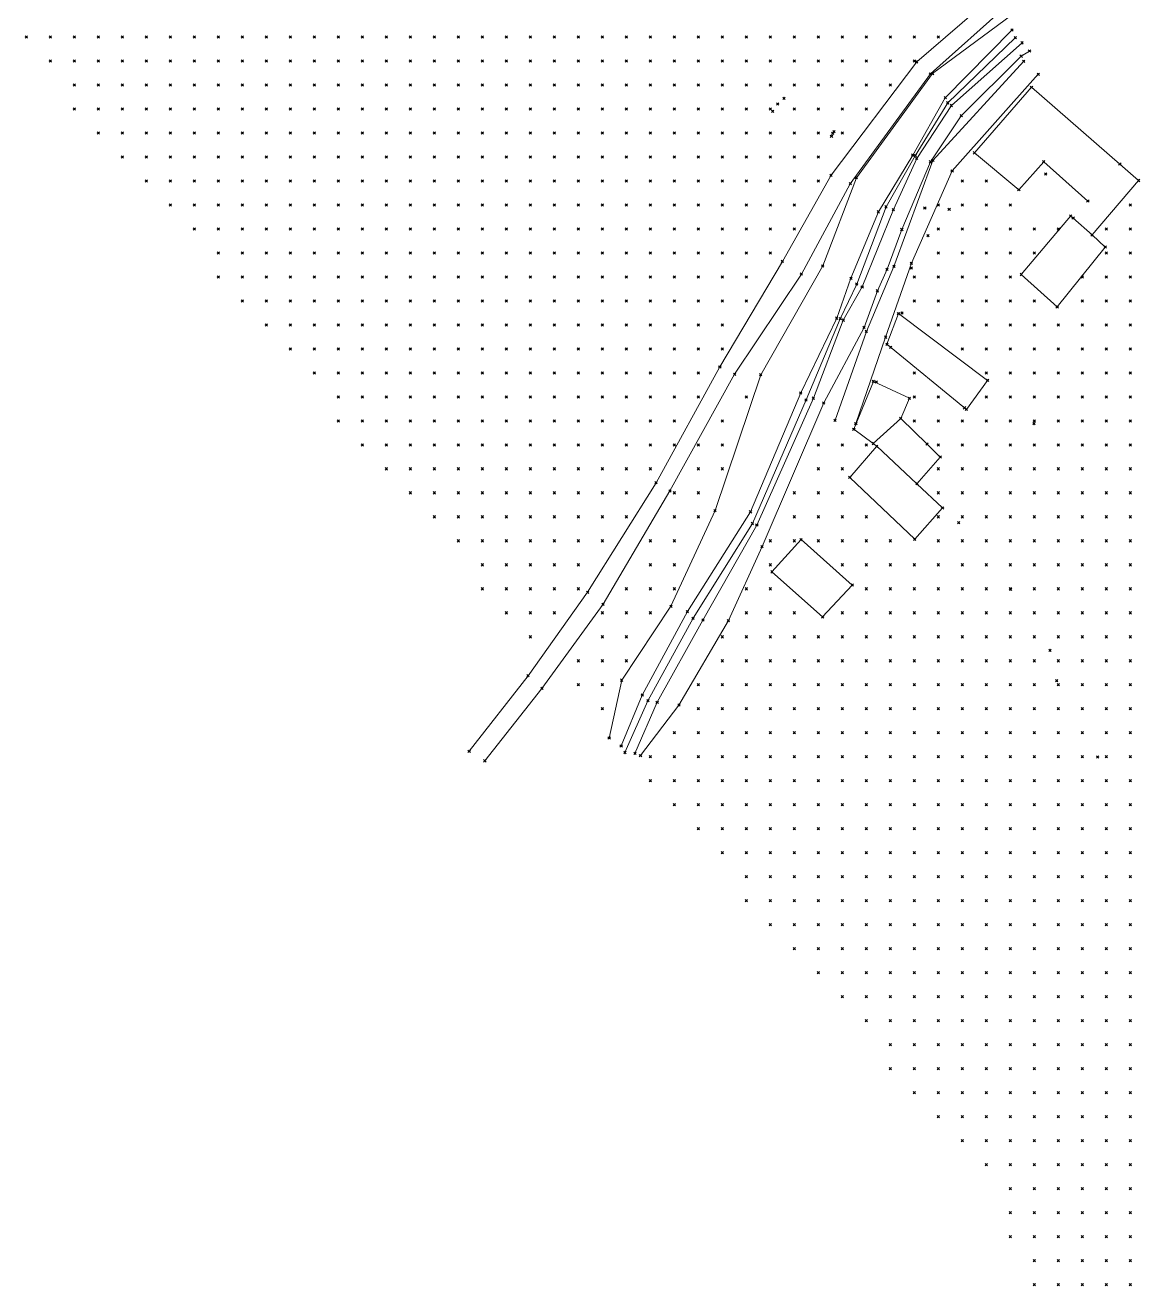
# Model space of a CAD drawing. Header units: metres. Extents: x 441556 to 446409, y 432338 to 461058.
# Drawn here: x 441776.9 to 441916.2, y 459136.4 to 459294 of the extents above; entities that cross this region are included whole.
import ezdxf

# ---------------------------------------------------------------- set-up
doc = ezdxf.new("R2010")
doc.units = ezdxf.units.M
doc.header["$MEASUREMENT"] = 0
doc.header["$PDMODE"] = 35
doc.header["$PDSIZE"] = 0.15
for name, color, linetype, lineweight in [('DTM-BRE-RevN_GRP_CONSTRUCTIE', 2, 'Continuous', 0), ('DTM-BRE-RevN_GRP_DRUM PIATRA', 2, 'Continuous', 0), ('DTM-BRE-RevN_GRP_FIRUL APEI', 2, 'Continuous', 0), ('DTM-BRE-RevN_GRP_RAU', 2, 'Continuous', 0), ('DTM-BRE-RevN_GRP_TALUZ SUS', 2, 'Continuous', 0), ('DTM-NOK-RevN_LIDAR_co_lidar', 91, 'Continuous', 0), ('DTM-NOK-RevN_RTK', 32, 'Continuous', 0)]:
    doc.layers.add(name, color=color, linetype=linetype, lineweight=lineweight)

msp = doc.modelspace()

# ---------------------------------------------------------------- linework, layer by layer
at = {"layer": 'DTM-BRE-RevN_GRP_CONSTRUCTIE'}
for p, q in [((441902.661, 459286.263, 393.711), (441895.534, 459278.07, 394.149)), ((441913.699, 459276.662, 394.751), (441902.661, 459286.263, 393.711)), ((441895.534, 459278.07, 394.149), (441901.08, 459273.465, 395.566)), ((441901.08, 459273.465, 395.566), (441904.197, 459276.953, 395.636)), ((441904.197, 459276.953, 395.636), (441909.705, 459272.041, 395.466)), ((441913.699, 459276.662, 394.751), (441916.043, 459274.612, 395.371)), ((441916.043, 459274.612, 395.371), (441910.229, 459267.803, 397.322)), ((441901.385, 459262.857, 396.28), (441907.553, 459270.164, 395.339)), ((441907.553, 459270.164, 395.339), (441907.866, 459269.916, 395.432)), ((441907.866, 459269.916, 395.432), (441910.229, 459267.803, 397.322)), ((441910.229, 459267.803, 397.322), (441911.879, 459266.296, 397.307)), ((441911.879, 459266.296, 397.307), (441905.864, 459258.802, 397.43)), ((441905.864, 459258.802, 397.43), (441901.385, 459262.857, 396.28)), ((441886.037, 459257.977, 395.687), (441884.586, 459254.145, 395.832)), ((441897.172, 459249.621, 397.051), (441886.037, 459257.977, 395.687)), ((441884.586, 459254.145, 395.832), (441894.529, 459246, 398.34)), ((441880.458, 459243.515, 396.451), (441882.898, 459249.491, 395.927)), ((441882.898, 459249.491, 395.927), (441887.406, 459247.387, 396.379)), ((441894.529, 459246, 398.34), (441897.172, 459249.621, 397.051)), ((441887.406, 459247.387, 396.379), (441886.321, 459244.866, 396.798)), ((441886.321, 459244.866, 396.798), (441882.891, 459241.729, 397.291)), ((441889.612, 459241.655, 396.624), (441886.321, 459244.866, 396.798)), ((441882.891, 459241.729, 397.291), (441880.458, 459243.515, 396.451)), ((441879.958, 459237.498, 397.394), (441883.32, 459241.394, 397.291)), ((441882.891, 459241.729, 397.291), (441883.32, 459241.394, 397.291)), ((441883.32, 459241.394, 397.291), (441888.34, 459236.703, 398.812)), ((441891.265, 459240.045, 398.534), (441889.612, 459241.655, 396.624)), ((441888.34, 459236.703, 398.812), (441891.265, 459240.045, 398.534)), ((441888.07, 459229.761, 398.292), (441879.958, 459237.498, 397.394)), ((441888.34, 459236.703, 398.812), (441891.535, 459233.684, 399.284)), ((441891.535, 459233.684, 399.284), (441888.07, 459229.761, 398.292)), ((441870.225, 459225.687, 398.015), (441873.865, 459229.711, 398.145)), ((441873.865, 459229.711, 398.145), (441880.258, 459224.032, 399.165)), ((441876.545, 459220.057, 400.881), (441870.225, 459225.687, 398.015)), ((441880.258, 459224.032, 399.165), (441876.545, 459220.057, 400.881))]:
    msp.add_line(p, q, dxfattribs=at)
at = {"layer": 'DTM-BRE-RevN_GRP_DRUM PIATRA'}
for p, q in [((441898.611, 459298.332, 394.875), (441888.323, 459289.446, 396.45)), ((441899.76, 459296.603, 394.634), (441890.032, 459287.936, 396.16)), ((441888.323, 459289.446, 396.45), (441877.61, 459275.27, 398.169)), ((441890.328, 459277.127, 394.668), (441901.695, 459289.523, 394.005)), ((441890.032, 459287.936, 396.16), (441880.012, 459274.211, 397.987)), ((441892.747, 459275.809, 394.603), (441903.511, 459287.899, 393.953)), ((441885.464, 459263.866, 395.267), (441890.328, 459277.127, 394.668)), ((441877.61, 459275.27, 398.169), (441871.529, 459264.504, 399.289)), ((441887.655, 459264.267, 395.263), (441892.747, 459275.809, 394.603)), ((441880.012, 459274.211, 397.987), (441873.901, 459262.923, 399.106)), ((441871.529, 459264.504, 399.289), (441863.713, 459251.31, 400.812)), ((441884.429, 459255.029, 395.87), (441887.655, 459264.267, 395.263)), ((441873.901, 459262.923, 399.106), (441865.557, 459250.387, 400.577)), ((441882.026, 459255.749, 395.711), (441885.464, 459263.866, 395.267)), ((441878.11, 459244.639, 396.653), (441882.026, 459255.749, 395.711)), ((441880.707, 459244.219, 396.87), (441884.429, 459255.029, 395.87)), ((441863.713, 459251.31, 400.812), (441855.743, 459236.836, 401.42)), ((441865.557, 459250.387, 400.577), (441857.479, 459235.807, 401.185)), ((441855.743, 459236.836, 401.42), (441847.184, 459223.136, 402.894)), ((441857.479, 459235.807, 401.185), (441849.124, 459221.636, 402.884)), ((441847.184, 459223.136, 402.894), (441839.747, 459212.694, 404.502)), ((441849.124, 459221.636, 402.884), (441841.469, 459211.113, 404.376)), ((441839.747, 459212.694, 404.502), (441832.379, 459203.253, 405.74)), ((441841.469, 459211.113, 404.376), (441834.338, 459202.061, 405.548))]:
    msp.add_line(p, q, dxfattribs=at)
at = {"layer": 'DTM-BRE-RevN_GRP_FIRUL APEI'}
for p, q in [((441900.631, 459292.454, 393.302), (441892.194, 459284.321, 393.676)), ((441892.194, 459284.321, 393.676), (441888.138, 459277.711, 393.831)), ((441888.138, 459277.711, 393.831), (441884.481, 459271.321, 393.691)), ((441884.481, 459271.321, 393.691), (441880.821, 459261.663, 394.354)), ((441880.821, 459261.663, 394.354), (441878.769, 459257.335, 395.19)), ((441878.769, 459257.335, 395.19), (441874.48, 459247.172, 394.61)), ((441874.48, 459247.172, 394.61), (441867.786, 459231.732, 395.086)), ((441867.786, 459231.732, 395.086), (441860.372, 459219.881, 396.561)), ((441860.372, 459219.881, 396.561), (441854.719, 459209.575, 397.244)), ((441854.719, 459209.575, 397.244), (441851.843, 459203.102, 397.738))]:
    msp.add_line(p, q, dxfattribs=at)
at = {"layer": 'DTM-BRE-RevN_GRP_RAU'}
for p, q in [((441900.212, 459293.421, 393.328), (441891.886, 459284.961, 393.674)), ((441901.487, 459291.822, 393.348), (441892.649, 459283.992, 393.813)), ((441891.886, 459284.961, 393.674), (441887.819, 459277.792, 393.761)), ((441892.649, 459283.992, 393.813), (441888.311, 459277.38, 393.87)), ((441887.819, 459277.792, 393.761), (441883.523, 459270.691, 394.051)), ((441888.311, 459277.38, 393.87), (441885.396, 459270.978, 393.919)), ((441883.523, 459270.691, 394.051), (441880.098, 459262.386, 394.403)), ((441885.396, 459270.978, 393.919), (441881.497, 459261.309, 394.292)), ((441880.098, 459262.386, 394.403), (441878.318, 459257.402, 395.224)), ((441881.497, 459261.309, 394.292), (441879.144, 459257.155, 395.208)), ((441878.318, 459257.402, 395.224), (441873.822, 459248.049, 394.705)), ((441879.144, 459257.155, 395.208), (441875.401, 459247.403, 394.744)), ((441873.822, 459248.049, 394.705), (441867.538, 459233.188, 395.152)), ((441875.401, 459247.403, 394.744), (441868.333, 459231.537, 395.18)), ((441867.538, 459233.188, 395.152), (441859.661, 459220.723, 396.603)), ((441868.333, 459231.537, 395.18), (441861.603, 459219.654, 396.589)), ((441859.661, 459220.723, 396.603), (441854.011, 459210.275, 397.393)), ((441861.603, 459219.654, 396.589), (441855.874, 459209.375, 397.358)), ((441854.011, 459210.275, 397.393), (441851.378, 459203.919, 397.791)), ((441855.874, 459209.375, 397.358), (441853.107, 459202.99, 397.793))]:
    msp.add_line(p, q, dxfattribs=at)
at = {"layer": 'DTM-BRE-RevN_GRP_TALUZ SUS'}
for p, q in [((441900.159, 459295.298, 394.524), (441890.303, 459287.976, 396.085)), ((441901.367, 459290.154, 393.996), (441893.882, 459282.705, 394.209)), ((441902.412, 459290.794, 393.868), (441901.367, 459290.154, 393.996)), ((441890.303, 459287.976, 396.085), (441880.784, 459274.957, 397.863)), ((441893.882, 459282.705, 394.209), (441890.03, 459276.943, 394.644)), ((441890.03, 459276.943, 394.644), (441886.458, 459268.485, 395.031)), ((441880.784, 459274.957, 397.863), (441876.573, 459263.933, 398.253)), ((441886.458, 459268.485, 395.031), (441884.607, 459263.514, 395.212)), ((441876.573, 459263.933, 398.253), (441868.827, 459250.324, 398.731)), ((441884.607, 459263.514, 395.212), (441883.402, 459260.817, 395.271)), ((441883.402, 459260.817, 395.271), (441881.733, 459256.244, 395.68)), ((441881.733, 459256.244, 395.68), (441876.687, 459246.801, 396.065)), ((441868.827, 459250.324, 398.731), (441863.108, 459233.346, 398.41)), ((441876.687, 459246.801, 396.065), (441868.982, 459228.849, 395.833)), ((441863.108, 459233.346, 398.41), (441857.591, 459221.386, 398.508)), ((441868.982, 459228.849, 395.833), (441864.785, 459219.586, 397.815)), ((441857.591, 459221.386, 398.508), (441851.448, 459212.145, 399.392)), ((441864.785, 459219.586, 397.815), (441858.6, 459209.03, 399.068)), ((441851.448, 459212.145, 399.392), (441849.878, 459204.91, 398.485)), ((441858.6, 459209.03, 399.068), (441853.792, 459202.723, 398.483))]:
    msp.add_line(p, q, dxfattribs=at)
at = {"layer": 'DTM-NOK-RevN_LIDAR_co_lidar'}
for p in [(441777.049, 459292.55, 446.749), (441780.049, 459292.55, 447.032), (441783.048, 459292.55, 447.268), (441786.047, 459292.55, 447.404), (441789.047, 459292.55, 446.958), (441792.046, 459292.55, 446.02), (441795.045, 459292.55, 444.865), (441798.045, 459292.55, 443.258), (441801.044, 459292.55, 441.377), (441804.043, 459292.55, 439.759), (441807.043, 459292.55, 438.734), (441810.042, 459292.55, 438.308), (441813.041, 459292.55, 438.074), (441816.041, 459292.55, 437.635), (441819.04, 459292.55, 437.087), (441822.039, 459292.55, 436.872), (441825.039, 459292.55, 437.349), (441828.038, 459292.55, 437.513), (441831.037, 459292.55, 436.437), (441834.037, 459292.55, 434.933), (441837.036, 459292.55, 433.317), (441840.035, 459292.55, 431.77), (441843.035, 459292.55, 430.026), (441846.034, 459292.55, 428.148), (441849.034, 459292.55, 426.19), (441852.033, 459292.55, 424.201), (441855.032, 459292.55, 420.601), (441858.032, 459292.55, 417.535), (441861.031, 459292.55, 416.594), (441864.03, 459292.55, 415.377), (441867.03, 459292.55, 414.049), (441870.029, 459292.55, 412.435), (441873.028, 459292.55, 410.537), (441876.028, 459292.55, 408.893), (441879.027, 459292.55, 406.579), (441882.026, 459292.55, 404.48), (441885.026, 459292.55, 403.304), (441888.025, 459292.55, 401.792), (441891.024, 459292.55, 397.901), (441780.049, 459289.551, 447.632), (441783.048, 459289.551, 447.835), (441786.047, 459289.551, 447.926), (441789.047, 459289.551, 447.527), (441792.046, 459289.551, 446.485), (441795.045, 459289.551, 444.982), (441798.045, 459289.551, 443.283), (441801.044, 459289.551, 441.71), (441804.043, 459289.551, 440.476), (441807.043, 459289.551, 439.888), (441810.042, 459289.551, 439.55), (441813.041, 459289.551, 439.016), (441816.041, 459289.551, 438.318), (441819.04, 459289.551, 437.985), (441822.039, 459289.551, 437.724), (441825.039, 459289.551, 438.045), (441828.038, 459289.551, 437.088), (441831.037, 459289.551, 435.728), (441834.037, 459289.551, 434.013), (441837.036, 459289.551, 432.113), (441840.035, 459289.551, 430.238), (441843.035, 459289.551, 428.498), (441846.034, 459289.551, 426.869), (441849.034, 459289.551, 425.125), (441852.033, 459289.551, 423.019), (441855.032, 459289.551, 419.55), (441858.032, 459289.551, 416.032), (441861.031, 459289.551, 414.088), (441864.03, 459289.551, 412.989), (441867.03, 459289.551, 412.022), (441870.029, 459289.551, 410.283), (441873.028, 459289.551, 408.392), (441876.028, 459289.551, 406.465), (441879.027, 459289.551, 404.155), (441882.026, 459289.551, 402.787), (441885.026, 459289.551, 400.718), (441888.025, 459289.551, 398.116), (441783.048, 459286.551, 448.111), (441786.047, 459286.551, 447.514), (441789.047, 459286.551, 446.628), (441792.046, 459286.551, 445.647), (441795.045, 459286.551, 444.547), (441798.045, 459286.551, 443.201), (441801.044, 459286.551, 441.864), (441804.043, 459286.551, 440.97), (441807.043, 459286.551, 440.454), (441810.042, 459286.551, 440.015), (441813.041, 459286.551, 439.585), (441816.041, 459286.551, 439.19), (441819.04, 459286.551, 438.974), (441822.039, 459286.551, 438.381), (441825.039, 459286.551, 437.363), (441828.038, 459286.551, 435.947), (441831.037, 459286.551, 434.519), (441834.037, 459286.551, 432.566), (441837.036, 459286.551, 430.758), (441840.035, 459286.551, 428.69), (441843.035, 459286.551, 426.84), (441846.034, 459286.551, 425.096), (441849.034, 459286.551, 423.32), (441852.033, 459286.551, 421.299), (441855.032, 459286.551, 418.392), (441858.032, 459286.551, 415.148), (441861.031, 459286.551, 412.457), (441864.03, 459286.551, 410.479), (441867.03, 459286.551, 409.331), (441870.029, 459286.551, 408.093), (441873.028, 459286.551, 406.052), (441876.028, 459286.551, 403.683), (441879.027, 459286.551, 402.057), (441882.026, 459286.551, 400.806), (441885.026, 459286.551, 397.826), (441783.048, 459283.552, 448.73), (441786.047, 459283.552, 447.572), (441789.047, 459283.552, 446.372), (441792.046, 459283.552, 445.456), (441795.045, 459283.552, 444.239), (441798.045, 459283.552, 443.216), (441801.044, 459283.552, 442.368), (441804.043, 459283.552, 441.597), (441807.043, 459283.552, 440.859), (441810.042, 459283.552, 440.509), (441813.041, 459283.552, 440.246), (441816.041, 459283.552, 439.732), (441819.04, 459283.552, 439.032), (441822.039, 459283.552, 438.143), (441825.039, 459283.552, 436.656), (441828.038, 459283.552, 434.794), (441831.037, 459283.552, 433.118), (441834.037, 459283.552, 431.334), (441837.036, 459283.552, 429.786), (441840.035, 459283.552, 427.84), (441843.035, 459283.552, 425.716), (441846.034, 459283.552, 423.756), (441849.034, 459283.552, 421.583), (441852.033, 459283.552, 419.202), (441855.032, 459283.552, 416.896), (441858.032, 459283.552, 414.554), (441861.031, 459283.552, 412.08), (441864.03, 459283.552, 409.494), (441867.03, 459283.552, 406.878), (441870.029, 459283.552, 404.831), (441873.028, 459283.552, 403.348), (441876.028, 459283.552, 401.805), (441879.027, 459283.552, 400.304), (441882.026, 459283.552, 398.528), (441786.047, 459280.553, 448.934), (441789.047, 459280.553, 447.508), (441792.046, 459280.553, 445.708), (441795.045, 459280.553, 444.711), (441798.045, 459280.553, 443.975), (441801.044, 459280.553, 443.082), (441804.043, 459280.553, 442.191), (441807.043, 459280.553, 441.545), (441810.042, 459280.553, 441.204), (441813.041, 459280.553, 440.966), (441816.041, 459280.553, 440.367), (441819.04, 459280.553, 439.412), (441822.039, 459280.553, 437.977), (441825.039, 459280.553, 436.075), (441828.038, 459280.553, 433.891), (441831.037, 459280.553, 431.909), (441834.037, 459280.553, 430.098), (441837.036, 459280.553, 428.383), (441840.035, 459280.553, 426.265), (441843.035, 459280.553, 424.124), (441846.034, 459280.553, 422.369), (441849.034, 459280.553, 420.467), (441852.033, 459280.553, 418.289), (441855.032, 459280.553, 415.822), (441858.032, 459280.553, 413.275), (441861.031, 459280.553, 410.804), (441864.03, 459280.553, 408.263), (441867.03, 459280.553, 405.957), (441870.029, 459280.553, 403.985), (441873.028, 459280.553, 401.99), (441876.028, 459280.553, 400.309), (441879.027, 459280.553, 398.897), (441789.047, 459277.553, 447.588), (441792.046, 459277.553, 446.097), (441795.045, 459277.553, 444.775), (441798.045, 459277.553, 443.637), (441801.044, 459277.553, 442.65), (441804.043, 459277.553, 442.041), (441807.043, 459277.553, 441.65), (441810.042, 459277.553, 441.166), (441813.041, 459277.553, 440.522), (441816.041, 459277.553, 439.882), (441819.04, 459277.553, 438.812), (441822.039, 459277.553, 437.789), (441825.039, 459277.553, 436.21), (441828.038, 459277.553, 434.151), (441831.037, 459277.553, 432.054), (441834.037, 459277.553, 429.998), (441837.036, 459277.553, 428.023), (441840.035, 459277.553, 425.334), (441843.035, 459277.553, 422.86), (441846.034, 459277.553, 420.715), (441849.034, 459277.553, 418.823), (441852.033, 459277.553, 417.345), (441855.032, 459277.553, 415.728), (441858.032, 459277.553, 413.559), (441861.031, 459277.553, 411.066), (441864.03, 459277.553, 408.493), (441867.03, 459277.553, 406.083), (441870.029, 459277.553, 403.814), (441873.028, 459277.553, 401.557), (441876.028, 459277.553, 399.782), (441792.046, 459274.554, 445.719), (441795.045, 459274.554, 444.029), (441798.045, 459274.554, 442.804), (441801.044, 459274.554, 441.871), (441804.043, 459274.554, 441.321), (441807.043, 459274.554, 440.964), (441810.042, 459274.554, 440.187), (441813.041, 459274.554, 439.336), (441816.041, 459274.554, 438.414), (441819.04, 459274.554, 437.563), (441822.039, 459274.554, 436.745), (441825.039, 459274.554, 435.24), (441828.038, 459274.554, 433.783), (441831.037, 459274.554, 432.198), (441834.037, 459274.554, 430.283), (441837.036, 459274.554, 428.237), (441840.035, 459274.554, 425.693), (441843.035, 459274.554, 423.141), (441846.034, 459274.554, 420.621), (441849.034, 459274.554, 418.263), (441852.033, 459274.554, 416.267), (441855.032, 459274.554, 414.815), (441858.032, 459274.554, 413.346), (441861.031, 459274.554, 411.239), (441864.03, 459274.554, 408.685), (441867.03, 459274.554, 406.001), (441870.029, 459274.554, 403.336), (441873.028, 459274.554, 400.687), (441876.028, 459274.554, 398.815), (441894.024, 459274.554, 394.605), (441897.023, 459274.554, 394.819), (441795.045, 459271.554, 443.653), (441798.045, 459271.554, 442.577), (441801.044, 459271.554, 441.695), (441804.043, 459271.554, 441.021), (441807.043, 459271.554, 440.452), (441810.042, 459271.554, 439.795), (441813.041, 459271.554, 438.948), (441816.041, 459271.554, 438.075), (441819.04, 459271.554, 436.836), (441822.039, 459271.554, 435.099), (441825.039, 459271.554, 433.087), (441828.038, 459271.554, 431.725), (441831.037, 459271.554, 430.094), (441834.037, 459271.554, 428.664), (441837.036, 459271.554, 427.348), (441840.035, 459271.554, 425.383), (441843.035, 459271.554, 422.962), (441846.034, 459271.554, 420.664), (441849.034, 459271.554, 418.309), (441852.033, 459271.554, 415.703), (441855.032, 459271.554, 413.624), (441858.032, 459271.554, 412.289), (441861.031, 459271.554, 410.687), (441864.03, 459271.554, 408.269), (441867.03, 459271.554, 405.434), (441870.029, 459271.554, 402.494), (441873.028, 459271.554, 399.844), (441891.024, 459271.554, 394.704), (441894.024, 459271.554, 394.952), (441897.023, 459271.554, 394.979), (441900.022, 459271.554, 395.169), (441915.019, 459271.554, 396.698), (441798.045, 459268.555, 443.449), (441801.044, 459268.555, 442.483), (441804.043, 459268.555, 441.671), (441807.043, 459268.555, 441.09), (441810.042, 459268.555, 440.659), (441813.041, 459268.555, 440.027), (441816.041, 459268.555, 438.991), (441819.04, 459268.555, 437.289), (441822.039, 459268.555, 434.926), (441825.039, 459268.555, 432.017), (441828.038, 459268.555, 429.582), (441831.037, 459268.555, 427.419), (441834.037, 459268.555, 426.232), (441837.036, 459268.555, 425.295), (441840.035, 459268.555, 423.872), (441843.035, 459268.555, 422.01), (441846.034, 459268.555, 420.084), (441849.034, 459268.555, 417.884), (441852.033, 459268.555, 415.397), (441855.032, 459268.555, 412.812), (441858.032, 459268.555, 410.772), (441861.031, 459268.555, 409.327), (441864.03, 459268.555, 407.35), (441867.03, 459268.555, 404.562), (441870.029, 459268.555, 401.694), (441873.028, 459268.555, 399.132), (441891.024, 459268.555, 395.068), (441894.024, 459268.555, 395.429), (441897.023, 459268.555, 395.331), (441900.022, 459268.555, 395.231), (441903.022, 459268.555, 395.253), (441906.021, 459268.555, 395.413), (441912.02, 459268.555, 397.101), (441915.019, 459268.555, 397.83), (441801.044, 459265.556, 443.896), (441804.043, 459265.556, 443.158), (441807.043, 459265.556, 442.684), (441810.042, 459265.556, 442.209), (441813.041, 459265.556, 441.381), (441816.041, 459265.556, 439.95), (441819.04, 459265.556, 437.752), (441822.039, 459265.556, 434.968), (441825.039, 459265.556, 431.988), (441828.038, 459265.556, 429.031), (441831.037, 459265.556, 426.318), (441834.037, 459265.556, 424.238), (441837.036, 459265.556, 422.85), (441840.035, 459265.556, 421.398), (441843.035, 459265.556, 419.972), (441846.034, 459265.556, 418.709), (441849.034, 459265.556, 416.665), (441852.033, 459265.556, 414.299), (441855.032, 459265.556, 411.932), (441858.032, 459265.556, 409.608), (441861.031, 459265.556, 407.617), (441864.03, 459265.556, 405.677), (441867.03, 459265.556, 403.332), (441870.029, 459265.556, 400.674), (441891.024, 459265.556, 395.461), (441894.024, 459265.556, 395.774), (441897.023, 459265.556, 395.87), (441900.022, 459265.556, 395.829), (441903.022, 459265.556, 395.645), (441912.02, 459265.556, 398.052), (441915.019, 459265.556, 399.136), (441801.044, 459262.556, 445.638), (441804.043, 459262.556, 444.933), (441807.043, 459262.556, 444.117), (441810.042, 459262.556, 443.094), (441813.041, 459262.556, 441.73), (441816.041, 459262.556, 439.934), (441819.04, 459262.556, 437.757), (441822.039, 459262.556, 434.951), (441825.039, 459262.556, 432.248), (441828.038, 459262.556, 429.339), (441831.037, 459262.556, 426.495), (441834.037, 459262.556, 423.533), (441837.036, 459262.556, 421.319), (441840.035, 459262.556, 419.27), (441843.035, 459262.556, 417.462), (441846.034, 459262.556, 415.877), (441849.034, 459262.556, 413.936), (441852.033, 459262.556, 412.209), (441855.032, 459262.556, 410.662), (441858.032, 459262.556, 408.652), (441861.031, 459262.556, 406.542), (441864.03, 459262.556, 404.594), (441867.03, 459262.556, 402.186), (441888.025, 459262.556, 395.607), (441891.024, 459262.556, 395.814), (441894.024, 459262.556, 395.984), (441897.023, 459262.556, 396.18), (441900.022, 459262.556, 396.273), (441909.02, 459262.556, 397.806), (441912.02, 459262.556, 398.849), (441915.019, 459262.556, 400.606), (441804.043, 459259.557, 445.831), (441807.043, 459259.557, 444.737), (441810.042, 459259.557, 443.166), (441813.041, 459259.557, 441.18), (441816.041, 459259.557, 439.1), (441819.04, 459259.557, 437.184), (441822.039, 459259.557, 434.726), (441825.039, 459259.557, 432.303), (441828.038, 459259.557, 429.606), (441831.037, 459259.557, 426.966), (441834.037, 459259.557, 423.965), (441837.036, 459259.557, 421.39), (441840.035, 459259.557, 418.915), (441843.035, 459259.557, 416.434), (441846.034, 459259.557, 414.069), (441849.034, 459259.557, 411.879), (441852.033, 459259.557, 410.196), (441855.032, 459259.557, 408.745), (441858.032, 459259.557, 407.021), (441861.031, 459259.557, 405.315), (441864.03, 459259.557, 403.544), (441867.03, 459259.557, 401.223), (441888.025, 459259.557, 396.024), (441891.024, 459259.557, 396.134), (441894.024, 459259.557, 396.214), (441897.023, 459259.557, 396.344), (441900.022, 459259.557, 396.482), (441903.022, 459259.557, 396.551), (441909.02, 459259.557, 398.53), (441912.02, 459259.557, 399.829), (441915.019, 459259.557, 401.938), (441807.043, 459256.558, 444.666), (441810.042, 459256.558, 442.638), (441813.041, 459256.558, 440.361), (441816.041, 459256.558, 438.226), (441819.04, 459256.558, 436.334), (441822.039, 459256.558, 434.202), (441825.039, 459256.558, 431.848), (441828.038, 459256.558, 429.253), (441831.037, 459256.558, 426.876), (441834.037, 459256.558, 424.158), (441837.036, 459256.558, 421.725), (441840.035, 459256.558, 419.486), (441843.035, 459256.558, 416.679), (441846.034, 459256.558, 414.245), (441849.034, 459256.558, 411.588), (441852.033, 459256.558, 409.3), (441855.032, 459256.558, 407.446), (441858.032, 459256.558, 405.545), (441861.031, 459256.558, 403.894), (441864.03, 459256.558, 402.261), (441891.024, 459256.558, 396.376), (441894.024, 459256.558, 396.533), (441897.023, 459256.558, 396.742), (441900.022, 459256.558, 396.897), (441903.022, 459256.558, 396.979), (441906.021, 459256.558, 397.712), (441909.02, 459256.558, 398.989), (441912.02, 459256.558, 400.907), (441915.019, 459256.558, 403.078), (441810.042, 459253.558, 441.928), (441813.041, 459253.558, 439.619), (441816.041, 459253.558, 437.488), (441819.04, 459253.558, 435.448), (441822.039, 459253.558, 433.498), (441825.039, 459253.558, 431.256), (441828.038, 459253.558, 428.772), (441831.037, 459253.558, 426.357), (441834.037, 459253.558, 423.693), (441837.036, 459253.558, 421.278), (441840.035, 459253.558, 419.08), (441843.035, 459253.558, 416.56), (441846.034, 459253.558, 414.524), (441849.034, 459253.558, 411.854), (441852.033, 459253.558, 409.445), (441855.032, 459253.558, 407.342), (441858.032, 459253.558, 404.996), (441861.031, 459253.558, 402.91), (441864.03, 459253.558, 401.247), (441894.024, 459253.558, 396.963), (441897.023, 459253.558, 397.308), (441900.022, 459253.558, 397.324), (441903.022, 459253.558, 397.389), (441906.021, 459253.558, 397.994), (441909.02, 459253.558, 399.224), (441912.02, 459253.558, 401.262), (441915.019, 459253.558, 403.563), (441813.041, 459250.559, 438.943), (441816.041, 459250.559, 436.74), (441819.04, 459250.559, 434.615), (441822.039, 459250.559, 432.601), (441825.039, 459250.559, 430.489), (441828.038, 459250.559, 428.296), (441831.037, 459250.559, 425.91), (441834.037, 459250.559, 423.314), (441837.036, 459250.559, 420.77), (441840.035, 459250.559, 418.117), (441843.035, 459250.559, 415.714), (441846.034, 459250.559, 413.596), (441849.034, 459250.559, 411.321), (441852.033, 459250.559, 409.298), (441855.032, 459250.559, 407.101), (441858.032, 459250.559, 404.502), (441861.031, 459250.559, 402.154), (441888.025, 459250.559, 396.436), (441897.023, 459250.559, 397.493), (441900.022, 459250.559, 397.579), (441903.022, 459250.559, 397.671), (441906.021, 459250.559, 398.267), (441909.02, 459250.559, 399.359), (441912.02, 459250.559, 401.084), (441915.019, 459250.559, 403.364), (441816.041, 459247.56, 435.987), (441819.04, 459247.56, 433.885), (441822.039, 459247.56, 431.651), (441825.039, 459247.56, 429.37), (441828.038, 459247.56, 427.137), (441831.037, 459247.56, 425.009), (441834.037, 459247.56, 422.734), (441837.036, 459247.56, 420.258), (441840.035, 459247.56, 417.5), (441843.035, 459247.56, 414.759), (441846.034, 459247.56, 412.252), (441849.034, 459247.56, 409.99), (441852.033, 459247.56, 408.031), (441855.032, 459247.56, 405.926), (441858.032, 459247.56, 403.429), (441861.031, 459247.56, 401.371), (441867.03, 459247.56, 398.875), (441888.025, 459247.56, 396.552), (441891.024, 459247.56, 396.944), (441897.023, 459247.56, 397.59), (441900.022, 459247.56, 397.906), (441903.022, 459247.56, 398.024), (441906.021, 459247.56, 398.437), (441909.02, 459247.56, 399.358), (441912.02, 459247.56, 400.952), (441915.019, 459247.56, 403.123), (441816.041, 459244.56, 435.13), (441819.04, 459244.56, 433), (441822.039, 459244.56, 430.755), (441825.039, 459244.56, 428.525), (441828.038, 459244.56, 425.98), (441831.037, 459244.56, 423.567), (441834.037, 459244.56, 421.336), (441837.036, 459244.56, 418.939), (441840.035, 459244.56, 416.361), (441843.035, 459244.56, 413.956), (441846.034, 459244.56, 411.593), (441849.034, 459244.56, 409.05), (441852.033, 459244.56, 406.58), (441855.032, 459244.56, 404.399), (441858.032, 459244.56, 402.275), (441864.03, 459244.56, 399.964), (441888.025, 459244.56, 396.607), (441891.024, 459244.56, 396.85), (441894.024, 459244.56, 397.928), (441897.023, 459244.56, 398.229), (441900.022, 459244.56, 398.327), (441903.022, 459244.56, 398.488), (441906.021, 459244.56, 398.771), (441909.02, 459244.56, 399.463), (441912.02, 459244.56, 400.94), (441915.019, 459244.56, 403.141), (441819.04, 459241.561, 432.054), (441822.039, 459241.561, 429.835), (441825.039, 459241.561, 427.599), (441828.038, 459241.561, 425.196), (441831.037, 459241.561, 422.608), (441834.037, 459241.561, 420.012), (441837.036, 459241.561, 417.488), (441840.035, 459241.561, 415.051), (441843.035, 459241.561, 412.963), (441846.034, 459241.561, 410.738), (441849.034, 459241.561, 408.325), (441852.033, 459241.561, 405.671), (441855.032, 459241.561, 403.258), (441858.032, 459241.561, 401.549), (441861.031, 459241.561, 400.439), (441864.03, 459241.561, 399.525), (441876.028, 459241.561, 395.898), (441879.027, 459241.561, 396.658), (441882.026, 459241.561, 396.753), (441891.024, 459241.561, 397.272), (441894.024, 459241.561, 398.428), (441897.023, 459241.561, 398.657), (441900.022, 459241.561, 398.759), (441903.022, 459241.561, 399.025), (441906.021, 459241.561, 399.46), (441909.02, 459241.561, 400.351), (441912.02, 459241.561, 401.744), (441915.019, 459241.561, 403.599), (441822.039, 459238.562, 428.767), (441825.039, 459238.562, 426.217), (441828.038, 459238.562, 423.841), (441831.037, 459238.562, 421.611), (441834.037, 459238.562, 419.118), (441837.036, 459238.562, 416.465), (441840.035, 459238.562, 414.316), (441843.035, 459238.562, 412.07), (441846.034, 459238.562, 409.778), (441849.034, 459238.562, 407.44), (441852.033, 459238.562, 404.804), (441855.032, 459238.562, 402.395), (441861.031, 459238.562, 400.098), (441864.03, 459238.562, 398.921), (441876.028, 459238.562, 396.656), (441879.027, 459238.562, 397.099), (441891.024, 459238.562, 398.548), (441894.024, 459238.562, 398.882), (441897.023, 459238.562, 399.016), (441900.022, 459238.562, 399.199), (441903.022, 459238.562, 399.655), (441906.021, 459238.562, 400.344), (441909.02, 459238.562, 401.277), (441912.02, 459238.562, 402.662), (441915.019, 459238.562, 404.278), (441825.039, 459235.562, 424.798), (441828.038, 459235.562, 422.269), (441831.037, 459235.562, 419.926), (441834.037, 459235.562, 417.775), (441837.036, 459235.562, 415.703), (441840.035, 459235.562, 413.786), (441843.035, 459235.562, 411.751), (441846.034, 459235.562, 409.239), (441849.034, 459235.562, 406.344), (441852.033, 459235.562, 403.548), (441858.032, 459235.562, 400.613), (441861.031, 459235.562, 399.548), (441873.028, 459235.562, 396.175), (441876.028, 459235.562, 397.413), (441879.027, 459235.562, 397.522), (441891.024, 459235.562, 399.106), (441894.024, 459235.562, 399.314), (441897.023, 459235.562, 399.564), (441900.022, 459235.562, 399.96), (441903.022, 459235.562, 400.53), (441906.021, 459235.562, 401.297), (441909.02, 459235.562, 402.349), (441912.02, 459235.562, 403.67), (441915.019, 459235.562, 405.079), (441828.038, 459232.563, 421.065), (441831.037, 459232.563, 418.646), (441834.037, 459232.563, 416.261), (441837.036, 459232.563, 414.337), (441840.035, 459232.563, 412.483), (441843.035, 459232.563, 410.765), (441846.034, 459232.563, 408.591), (441849.034, 459232.563, 405.615), (441852.033, 459232.563, 402.774), (441858.032, 459232.563, 400.165), (441861.031, 459232.563, 398.801), (441873.028, 459232.563, 396.894), (441876.028, 459232.563, 397.911), (441879.027, 459232.563, 397.988), (441882.026, 459232.563, 398.206), (441891.024, 459232.563, 399.504), (441894.024, 459232.563, 399.909), (441897.023, 459232.563, 400.396), (441900.022, 459232.563, 400.98), (441903.022, 459232.563, 401.564), (441906.021, 459232.563, 402.28), (441909.02, 459232.563, 403.293), (441912.02, 459232.563, 404.458), (441915.019, 459232.563, 405.638), (441831.037, 459229.564, 417.426), (441834.037, 459229.564, 415.263), (441837.036, 459229.564, 413.262), (441840.035, 459229.564, 411.305), (441843.035, 459229.564, 409.336), (441846.034, 459229.564, 407.239), (441849.034, 459229.564, 404.251), (441855.032, 459229.564, 400.875), (441858.032, 459229.564, 399.611), (441870.029, 459229.564, 396.434), (441873.028, 459229.564, 397.864), (441876.028, 459229.564, 398.32), (441879.027, 459229.564, 398.443), (441882.026, 459229.564, 398.532), (441885.026, 459229.564, 398.761), (441891.024, 459229.564, 400.484), (441894.024, 459229.564, 400.659), (441897.023, 459229.564, 401.296), (441900.022, 459229.564, 401.969), (441903.022, 459229.564, 402.567), (441906.021, 459229.564, 403.139), (441909.02, 459229.564, 404.089), (441912.02, 459229.564, 405.094), (441915.019, 459229.564, 406.039), (441834.037, 459226.564, 414.24), (441837.036, 459226.564, 412.345), (441840.035, 459226.564, 410.366), (441843.035, 459226.564, 408.161), (441846.034, 459226.564, 405.459), (441855.032, 459226.564, 400.46), (441858.032, 459226.564, 398.991), (441870.029, 459226.564, 397.281), (441879.027, 459226.564, 398.81), (441882.026, 459226.564, 399.208), (441885.026, 459226.564, 399.77), (441888.025, 459226.564, 400.645), (441891.024, 459226.564, 401.503), (441894.024, 459226.564, 401.978), (441897.023, 459226.564, 402.448), (441900.022, 459226.564, 402.908), (441903.022, 459226.564, 403.533), (441906.021, 459226.564, 404.13), (441909.02, 459226.564, 404.793), (441912.02, 459226.564, 405.585), (441915.019, 459226.564, 406.433), (441834.037, 459223.565, 412.876), (441837.036, 459223.565, 411.079), (441840.035, 459223.565, 409.168), (441843.035, 459223.565, 407.25), (441846.034, 459223.565, 404.287), (441852.033, 459223.565, 401.098), (441855.032, 459223.565, 399.732), (441858.032, 459223.565, 398.127), (441867.03, 459223.565, 396.955), (441870.029, 459223.565, 398.192), (441882.026, 459223.565, 400.38), (441885.026, 459223.565, 401.279), (441888.025, 459223.565, 401.922), (441891.024, 459223.565, 402.499), (441894.024, 459223.565, 403.282), (441897.023, 459223.565, 403.932), (441900.022, 459223.565, 404.303), (441903.022, 459223.565, 404.796), (441906.021, 459223.565, 405.284), (441909.02, 459223.565, 405.81), (441912.02, 459223.565, 406.43), (441915.019, 459223.565, 407.086), (441837.036, 459220.566, 409.493), (441840.035, 459220.566, 407.766), (441843.035, 459220.566, 405.17), (441849.034, 459220.566, 401.996), (441852.033, 459220.566, 400.464), (441855.032, 459220.566, 398.935), (441867.03, 459220.566, 397.77), (441870.029, 459220.566, 398.679), (441873.028, 459220.566, 399.214), (441879.027, 459220.566, 401.059), (441882.026, 459220.566, 401.798), (441885.026, 459220.566, 402.455), (441888.025, 459220.566, 402.92), (441891.024, 459220.566, 403.877), (441894.024, 459220.566, 404.937), (441897.023, 459220.566, 405.833), (441900.022, 459220.566, 406.38), (441903.022, 459220.566, 406.827), (441906.021, 459220.566, 407.279), (441909.02, 459220.566, 407.66), (441912.02, 459220.566, 408.106), (441915.019, 459220.566, 408.502), (441840.035, 459217.566, 406.217), (441849.034, 459217.566, 401.666), (441852.033, 459217.566, 399.87), (441864.03, 459217.566, 397.692), (441867.03, 459217.566, 398.486), (441870.029, 459217.566, 399.529), (441873.028, 459217.566, 400.472), (441876.028, 459217.566, 401.219), (441879.027, 459217.566, 402.144), (441882.026, 459217.566, 402.94), (441885.026, 459217.566, 404.049), (441888.025, 459217.566, 404.979), (441891.024, 459217.566, 405.788), (441894.024, 459217.566, 406.831), (441897.023, 459217.566, 407.761), (441900.022, 459217.566, 408.674), (441903.022, 459217.566, 409.173), (441906.021, 459217.566, 409.579), (441909.02, 459217.566, 409.948), (441912.02, 459217.566, 410.373), (441915.019, 459217.566, 410.585), (441846.034, 459214.567, 402.474), (441849.034, 459214.567, 401.063), (441852.033, 459214.567, 399.355), (441864.03, 459214.567, 398.735), (441867.03, 459214.567, 399.403), (441870.029, 459214.567, 400.627), (441873.028, 459214.567, 401.757), (441876.028, 459214.567, 402.701), (441879.027, 459214.567, 403.587), (441882.026, 459214.567, 404.727), (441885.026, 459214.567, 405.84), (441888.025, 459214.567, 406.806), (441891.024, 459214.567, 407.659), (441894.024, 459214.567, 409.029), (441897.023, 459214.567, 409.956), (441900.022, 459214.567, 410.715), (441903.022, 459214.567, 411.394), (441906.021, 459214.567, 411.951), (441909.02, 459214.567, 412.395), (441912.02, 459214.567, 412.747), (441915.019, 459214.567, 412.942), (441846.034, 459211.568, 401.664), (441849.034, 459211.568, 400.153), (441861.031, 459211.568, 398.649), (441864.03, 459211.568, 399.456), (441867.03, 459211.568, 400.335), (441870.029, 459211.568, 401.753), (441873.028, 459211.568, 402.991), (441876.028, 459211.568, 404.178), (441879.027, 459211.568, 405.189), (441882.026, 459211.568, 406.405), (441885.026, 459211.568, 407.669), (441888.025, 459211.568, 408.718), (441891.024, 459211.568, 409.493), (441894.024, 459211.568, 410.711), (441897.023, 459211.568, 411.679), (441900.022, 459211.568, 412.444), (441903.022, 459211.568, 413.355), (441906.021, 459211.568, 413.975), (441909.02, 459211.568, 414.386), (441912.02, 459211.568, 414.77), (441915.019, 459211.568, 415.226), (441849.034, 459208.568, 399.085), (441861.031, 459208.568, 399.198), (441864.03, 459208.568, 400.124), (441867.03, 459208.568, 401.35), (441870.029, 459208.568, 402.888), (441873.028, 459208.568, 404.384), (441876.028, 459208.568, 405.815), (441879.027, 459208.568, 407.137), (441882.026, 459208.568, 408.47), (441885.026, 459208.568, 409.513), (441888.025, 459208.568, 410.335), (441891.024, 459208.568, 411.119), (441894.024, 459208.568, 412.377), (441897.023, 459208.568, 413.484), (441900.022, 459208.568, 414.259), (441903.022, 459208.568, 415.103), (441906.021, 459208.568, 415.805), (441909.02, 459208.568, 416.313), (441912.02, 459208.568, 416.866), (441915.019, 459208.568, 417.488), (441858.032, 459205.569, 399.568), (441861.031, 459205.569, 400.165), (441864.03, 459205.569, 401.117), (441867.03, 459205.569, 402.547), (441870.029, 459205.569, 404.188), (441873.028, 459205.569, 405.695), (441876.028, 459205.569, 407.402), (441879.027, 459205.569, 408.994), (441882.026, 459205.569, 410.146), (441885.026, 459205.569, 410.778), (441888.025, 459205.569, 411.533), (441891.024, 459205.569, 412.721), (441894.024, 459205.569, 413.932), (441897.023, 459205.569, 414.937), (441900.022, 459205.569, 415.768), (441903.022, 459205.569, 416.526), (441906.021, 459205.569, 417.425), (441909.02, 459205.569, 418.173), (441912.02, 459205.569, 418.931), (441915.019, 459205.569, 419.549), (441855.032, 459202.57, 399.52), (441858.032, 459202.57, 400.725), (441861.031, 459202.57, 401.241), (441864.03, 459202.57, 402.599), (441867.03, 459202.57, 404.353), (441870.029, 459202.57, 405.73), (441873.028, 459202.57, 407.166), (441876.028, 459202.57, 408.948), (441879.027, 459202.57, 410.456), (441882.026, 459202.57, 411.355), (441885.026, 459202.57, 412.11), (441888.025, 459202.57, 412.846), (441891.024, 459202.57, 414.102), (441894.024, 459202.57, 415.309), (441897.023, 459202.57, 416.283), (441900.022, 459202.57, 417.134), (441903.022, 459202.57, 417.924), (441906.021, 459202.57, 418.86), (441909.02, 459202.57, 419.821), (441912.02, 459202.57, 420.696), (441915.019, 459202.57, 421.419), (441855.032, 459199.57, 400.738), (441858.032, 459199.57, 401.609), (441861.031, 459199.57, 402.441), (441864.03, 459199.57, 404.394), (441867.03, 459199.57, 406.143), (441870.029, 459199.57, 407.315), (441873.028, 459199.57, 408.767), (441876.028, 459199.57, 410.477), (441879.027, 459199.57, 411.862), (441882.026, 459199.57, 412.66), (441885.026, 459199.57, 413.449), (441888.025, 459199.57, 414.179), (441891.024, 459199.57, 415.443), (441894.024, 459199.57, 416.561), (441897.023, 459199.57, 417.61), (441900.022, 459199.57, 418.475), (441903.022, 459199.57, 419.292), (441906.021, 459199.57, 420.195), (441909.02, 459199.57, 421.25), (441912.02, 459199.57, 422.233), (441915.019, 459199.57, 423.108), (441858.032, 459196.571, 402.553), (441861.031, 459196.571, 403.667), (441864.03, 459196.571, 405.799), (441867.03, 459196.571, 407.513), (441870.029, 459196.571, 408.725), (441873.028, 459196.571, 410.308), (441876.028, 459196.571, 411.793), (441879.027, 459196.571, 413.092), (441882.026, 459196.571, 414.023), (441885.026, 459196.571, 414.707), (441888.025, 459196.571, 415.609), (441891.024, 459196.571, 416.777), (441894.024, 459196.571, 417.83), (441897.023, 459196.571, 418.834), (441900.022, 459196.571, 419.639), (441903.022, 459196.571, 420.475), (441906.021, 459196.571, 421.389), (441909.02, 459196.571, 422.471), (441912.02, 459196.571, 423.531), (441915.019, 459196.571, 424.598), (441861.031, 459193.572, 404.999), (441864.03, 459193.572, 407.02), (441867.03, 459193.572, 408.74), (441870.029, 459193.572, 410.091), (441873.028, 459193.572, 411.651), (441876.028, 459193.572, 412.98), (441879.027, 459193.572, 414.13), (441882.026, 459193.572, 415.147), (441885.026, 459193.572, 416.024), (441888.025, 459193.572, 417.06), (441891.024, 459193.572, 418.12), (441894.024, 459193.572, 419.095), (441897.023, 459193.572, 419.933), (441900.022, 459193.572, 420.673), (441903.022, 459193.572, 421.649), (441906.021, 459193.572, 422.63), (441909.02, 459193.572, 423.674), (441912.02, 459193.572, 424.812), (441915.019, 459193.572, 425.958), (441864.03, 459190.572, 408.264), (441867.03, 459190.572, 409.973), (441870.029, 459190.572, 411.51), (441873.028, 459190.572, 412.866), (441876.028, 459190.572, 414.087), (441879.027, 459190.572, 415.232), (441882.026, 459190.572, 416.297), (441885.026, 459190.572, 417.367), (441888.025, 459190.572, 418.401), (441891.024, 459190.572, 419.427), (441894.024, 459190.572, 420.279), (441897.023, 459190.572, 421.007), (441900.022, 459190.572, 421.807), (441903.022, 459190.572, 422.805), (441906.021, 459190.572, 423.877), (441909.02, 459190.572, 424.934), (441912.02, 459190.572, 426.114), (441915.019, 459190.572, 427.25), (441867.03, 459187.573, 411.21), (441870.029, 459187.573, 412.856), (441873.028, 459187.573, 414.068), (441876.028, 459187.573, 415.102), (441879.027, 459187.573, 416.403), (441882.026, 459187.573, 417.66), (441885.026, 459187.573, 418.666), (441888.025, 459187.573, 419.709), (441891.024, 459187.573, 420.592), (441894.024, 459187.573, 421.457), (441897.023, 459187.573, 422.187), (441900.022, 459187.573, 422.961), (441903.022, 459187.573, 423.886), (441906.021, 459187.573, 424.949), (441909.02, 459187.573, 426.041), (441912.02, 459187.573, 427.263), (441915.019, 459187.573, 428.505), (441867.03, 459184.574, 412.383), (441870.029, 459184.574, 413.997), (441873.028, 459184.574, 415.215), (441876.028, 459184.574, 416.227), (441879.027, 459184.574, 417.537), (441882.026, 459184.574, 418.93), (441885.026, 459184.574, 419.908), (441888.025, 459184.574, 420.919), (441891.024, 459184.574, 421.713), (441894.024, 459184.574, 422.582), (441897.023, 459184.574, 423.315), (441900.022, 459184.574, 424.018), (441903.022, 459184.574, 424.922), (441906.021, 459184.574, 425.969), (441909.02, 459184.574, 427.05), (441912.02, 459184.574, 428.298), (441915.019, 459184.574, 429.658), (441870.029, 459181.574, 415.058), (441873.028, 459181.574, 416.293), (441876.028, 459181.574, 417.473), (441879.027, 459181.574, 418.73), (441882.026, 459181.574, 420.076), (441885.026, 459181.574, 421.151), (441888.025, 459181.574, 422.008), (441891.024, 459181.574, 422.839), (441894.024, 459181.574, 423.596), (441897.023, 459181.574, 424.233), (441900.022, 459181.574, 424.941), (441903.022, 459181.574, 425.773), (441906.021, 459181.574, 426.937), (441909.02, 459181.574, 428.13), (441912.02, 459181.574, 429.329), (441915.019, 459181.574, 430.673), (441873.028, 459178.575, 417.445), (441876.028, 459178.575, 418.688), (441879.027, 459178.575, 420.015), (441882.026, 459178.575, 421.353), (441885.026, 459178.575, 422.361), (441888.025, 459178.575, 423.116), (441891.024, 459178.575, 423.779), (441894.024, 459178.575, 424.556), (441897.023, 459178.575, 425.105), (441900.022, 459178.575, 425.716), (441903.022, 459178.575, 426.534), (441906.021, 459178.575, 427.696), (441909.02, 459178.575, 429.081), (441912.02, 459178.575, 430.354), (441915.019, 459178.575, 431.679), (441876.028, 459175.576, 419.982), (441879.027, 459175.576, 421.198), (441882.026, 459175.576, 422.478), (441885.026, 459175.576, 423.206), (441888.025, 459175.576, 424.001), (441891.024, 459175.576, 424.56), (441894.024, 459175.576, 425.295), (441897.023, 459175.576, 425.9), (441900.022, 459175.576, 426.6), (441903.022, 459175.576, 427.461), (441906.021, 459175.576, 428.51), (441909.02, 459175.576, 429.923), (441912.02, 459175.576, 431.327), (441915.019, 459175.576, 432.628), (441879.027, 459172.576, 422.191), (441882.026, 459172.576, 423.195), (441885.026, 459172.576, 423.939), (441888.025, 459172.576, 424.7), (441891.024, 459172.576, 425.364), (441894.024, 459172.576, 426.126), (441897.023, 459172.576, 426.682), (441900.022, 459172.576, 427.245), (441903.022, 459172.576, 428.277), (441906.021, 459172.576, 429.401), (441909.02, 459172.576, 430.79), (441912.02, 459172.576, 432.184), (441915.019, 459172.576, 433.509), (441882.026, 459169.577, 424.138), (441885.026, 459169.577, 424.886), (441888.025, 459169.577, 425.54), (441891.024, 459169.577, 426.314), (441894.024, 459169.577, 426.976), (441897.023, 459169.577, 427.446), (441900.022, 459169.577, 428.085), (441903.022, 459169.577, 428.945), (441906.021, 459169.577, 430.205), (441909.02, 459169.577, 431.576), (441912.02, 459169.577, 433.057), (441915.019, 459169.577, 434.582), (441885.026, 459166.577, 425.809), (441888.025, 459166.577, 426.501), (441891.024, 459166.577, 427.166), (441894.024, 459166.577, 427.747), (441897.023, 459166.577, 428.172), (441900.022, 459166.577, 428.803), (441903.022, 459166.577, 429.855), (441906.021, 459166.577, 431.104), (441909.02, 459166.577, 432.399), (441912.02, 459166.577, 434.11), (441915.019, 459166.577, 435.723), (441885.026, 459163.578, 426.79), (441888.025, 459163.578, 427.33), (441891.024, 459163.578, 428.008), (441894.024, 459163.578, 428.398), (441897.023, 459163.578, 429.057), (441900.022, 459163.578, 429.75), (441903.022, 459163.578, 430.708), (441906.021, 459163.578, 432.126), (441909.02, 459163.578, 434.11), (441912.02, 459163.578, 435.536), (441915.019, 459163.578, 436.759), (441888.025, 459160.579, 428.321), (441891.024, 459160.579, 428.445), (441894.024, 459160.579, 429.191), (441897.023, 459160.579, 429.967), (441900.022, 459160.579, 430.663), (441903.022, 459160.579, 432.012), (441906.021, 459160.579, 433.749), (441909.02, 459160.579, 435.174), (441912.02, 459160.579, 436.44), (441915.019, 459160.579, 437.967), (441891.024, 459157.579, 429.702), (441894.024, 459157.579, 430.27), (441897.023, 459157.579, 431.174), (441900.022, 459157.579, 432.264), (441903.022, 459157.579, 433.468), (441906.021, 459157.579, 434.939), (441909.02, 459157.579, 436.318), (441912.02, 459157.579, 437.679), (441915.019, 459157.579, 439.325), (441894.024, 459154.58, 431.758), (441897.023, 459154.58, 432.783), (441900.022, 459154.58, 433.744), (441903.022, 459154.58, 434.932), (441906.021, 459154.58, 436.288), (441909.02, 459154.58, 437.684), (441912.02, 459154.58, 439.132), (441915.019, 459154.58, 440.511), (441897.023, 459151.581, 433.998), (441900.022, 459151.581, 435.099), (441903.022, 459151.581, 436.262), (441906.021, 459151.581, 437.516), (441909.02, 459151.581, 438.873), (441912.02, 459151.581, 440.188), (441915.019, 459151.581, 441.458), (441900.022, 459148.581, 436.053), (441903.022, 459148.581, 437.348), (441906.021, 459148.581, 438.685), (441909.02, 459148.581, 439.908), (441912.02, 459148.581, 441.152), (441915.019, 459148.581, 442.554), (441900.022, 459145.582, 437.221), (441903.022, 459145.582, 438.402), (441906.021, 459145.582, 439.802), (441909.02, 459145.582, 441.08), (441912.02, 459145.582, 442.239), (441915.019, 459145.582, 443.607), (441900.022, 459142.583, 438.522), (441903.022, 459142.583, 439.647), (441906.021, 459142.583, 441.001), (441909.02, 459142.583, 442.167), (441912.02, 459142.583, 443.329), (441915.019, 459142.583, 444.693), (441903.022, 459139.583, 440.843), (441906.021, 459139.583, 442.046), (441909.02, 459139.583, 443.189), (441912.02, 459139.583, 444.319), (441915.019, 459139.583, 445.632), (441903.022, 459136.584, 441.977), (441906.021, 459136.584, 443.076), (441909.02, 459136.584, 444.105), (441912.02, 459136.584, 445.402), (441915.019, 459136.584, 446.678)]:
    msp.add_point(p, dxfattribs=at)
at = {"layer": 'DTM-NOK-RevN_RTK'}
for p in [(441900.212, 459293.421, 393.328), (441900.631, 459292.454, 393.302), (441901.487, 459291.822, 393.348), (441888.323, 459289.446, 396.45), (441901.367, 459290.154, 393.996), (441901.695, 459289.523, 394.005), (441902.412, 459290.794, 393.868), (441890.032, 459287.936, 396.16), (441890.303, 459287.976, 396.085), (441903.511, 459287.899, 393.953), (441902.661, 459286.263, 393.711), (441871.73, 459284.886, 404.296), (441891.886, 459284.961, 393.674), (441870.308, 459283.27, 404.436), (441870.948, 459284.181, 403.861), (441892.194, 459284.321, 393.676), (441892.649, 459283.992, 393.813), (441893.882, 459282.705, 394.209), (441877.661, 459280.147, 399.247), (441877.825, 459280.493, 399.123), (441877.961, 459280.715, 399.163), (441887.819, 459277.792, 393.761), (441888.138, 459277.711, 393.831), (441888.311, 459277.38, 393.87), (441890.03, 459276.943, 394.644), (441890.328, 459277.127, 394.668), (441895.534, 459278.07, 394.149), (441904.197, 459276.953, 395.636), (441913.699, 459276.662, 394.751), (441877.61, 459275.27, 398.169), (441892.747, 459275.809, 394.603), (441904.445, 459275.41, 395.674), (441880.012, 459274.211, 397.987), (441880.784, 459274.957, 397.863), (441916.043, 459274.612, 395.371), (441901.08, 459273.465, 395.566), (441909.705, 459272.041, 395.466), (441883.523, 459270.691, 394.051), (441884.481, 459271.321, 393.691), (441885.396, 459270.978, 393.919), (441889.332, 459271.164, 395.133), (441892.367, 459271.014, 395.288), (441907.553, 459270.164, 395.339), (441907.866, 459269.916, 395.432), (441886.458, 459268.485, 395.031), (441889.709, 459267.723, 395.271), (441910.229, 459267.803, 397.322), (441911.879, 459266.296, 397.307), (441871.529, 459264.504, 399.289), (441887.655, 459264.267, 395.263), (441873.901, 459262.923, 399.106), (441876.573, 459263.933, 398.253), (441884.607, 459263.514, 395.212), (441885.464, 459263.866, 395.267), (441887.636, 459263.664, 394.835), (441901.385, 459262.857, 396.28), (441880.098, 459262.386, 394.403), (441880.821, 459261.663, 394.354), (441881.497, 459261.309, 394.292), (441883.402, 459260.817, 395.271), (441886.037, 459257.977, 395.687), (441886.471, 459258.056, 395.937), (441905.864, 459258.802, 397.43), (441878.318, 459257.402, 395.224), (441878.769, 459257.335, 395.19), (441879.144, 459257.155, 395.208), (441881.733, 459256.244, 395.68), (441882.026, 459255.749, 395.711), (441884.429, 459255.029, 395.87), (441884.586, 459254.145, 395.832), (441885.043, 459253.765, 396.056), (441863.713, 459251.31, 400.812), (441865.557, 459250.387, 400.577), (441868.827, 459250.324, 398.731), (441882.898, 459249.491, 395.927), (441883.265, 459249.421, 395.954), (441897.172, 459249.621, 397.051), (441873.822, 459248.049, 394.705), (441874.48, 459247.172, 394.61), (441875.401, 459247.403, 394.744), (441876.687, 459246.801, 396.065), (441887.406, 459247.387, 396.379), (441894.291, 459246.188, 397.648), (441894.529, 459246, 398.34), (441878.11, 459244.639, 396.653), (441880.707, 459244.219, 396.87), (441886.321, 459244.866, 396.798), (441902.961, 459244.222, 398.617), (441880.458, 459243.515, 396.451), (441882.891, 459241.729, 397.291), (441883.32, 459241.394, 397.291), (441889.612, 459241.655, 396.624), (441891.265, 459240.045, 398.534), (441879.958, 459237.498, 397.394), (441855.743, 459236.836, 401.42), (441857.479, 459235.807, 401.185), (441888.34, 459236.703, 398.812), (441863.108, 459233.346, 398.41), (441867.538, 459233.188, 395.152), (441891.535, 459233.684, 399.284), (441867.786, 459231.732, 395.086), (441868.333, 459231.537, 395.18), (441893.552, 459231.839, 399.903), (441873.865, 459229.711, 398.145), (441888.07, 459229.761, 398.292), (441868.982, 459228.849, 395.833), (441870.225, 459225.687, 398.015), (441847.184, 459223.136, 402.894), (441880.258, 459224.032, 399.165), (441900.051, 459223.485, 404.202), (441849.124, 459221.636, 402.884), (441857.591, 459221.386, 398.508), (441859.661, 459220.723, 396.603), (441876.545, 459220.057, 400.881), (441860.372, 459219.881, 396.561), (441861.603, 459219.654, 396.589), (441864.785, 459219.586, 397.815), (441904.976, 459215.863, 410.571), (441839.747, 459212.694, 404.502), (441851.448, 459212.145, 399.392), (441905.822, 459212.072, 413.4), (441841.469, 459211.113, 404.376), (441854.011, 459210.275, 397.393), (441854.719, 459209.575, 397.244), (441855.874, 459209.375, 397.358), (441858.6, 459209.03, 399.068), (441849.878, 459204.91, 398.485), (441832.379, 459203.253, 405.74), (441851.378, 459203.919, 397.791), (441851.843, 459203.102, 397.738), (441853.107, 459202.99, 397.793), (441853.792, 459202.723, 398.483), (441834.338, 459202.061, 405.548), (441910.914, 459202.548, 420.804)]:
    msp.add_point(p, dxfattribs=at)

doc.saveas('drawing.dxf')
